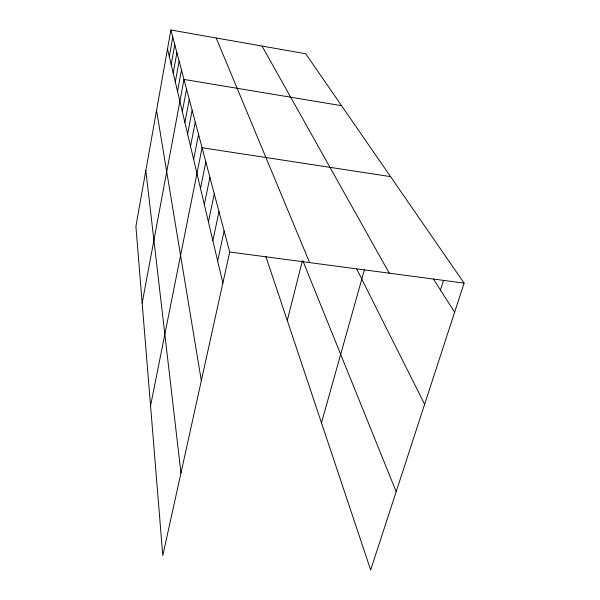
<?xml version="1.0" encoding="UTF-8"?>
<svg xmlns="http://www.w3.org/2000/svg" width="600" height="600" viewBox="0 0 600 600"><rect width="100%" height="100%" fill="white"/><g stroke="black" fill="none" stroke-linecap="round" stroke-linejoin="round"><path stroke-width="0.9" d="M170.88 30L135.9 226.32L162.78 555.533L229.702 252.007L170.88 30L305.692 53.745L464.1 283.118L370.665 570L265.837 256.403M169.297 56.595L172.778 37.178M171.188 64.597L174.78 44.737M173.19 73.043L176.895 52.703M175.297 81.953L179.123 61.117M177.525 91.365L181.477 70.02M142.17 303.097L183.975 79.44L341.565 105.69M182.31 111.593L186.547 89.137M184.882 122.46L189.278 99.427M187.62 134.01L192.173 110.37M190.53 146.303L195.255 122.017M193.627 159.413L198.555 134.445M150.555 405.803L202.072 147.735L390.548 176.625M200.498 188.438L205.853 161.993M204.315 204.555L209.91 177.3M208.417 221.903L214.282 193.808M212.85 240.638L219.007 211.642M217.657 260.933L224.13 230.978M287.272 320.528L302.332 260.933M321.465 422.827L364.545 269.295M440.46 290.025L443.528 280.327M229.702 252.007L464.1 283.118M433.418 278.985L454.62 312.233M262.02 46.05L389.28 273.188M356.46 268.493L424.627 404.317M216.195 37.98L309.623 262.612M302.903 260.888L396.173 491.678M167.498 48.983L222.87 282.975M156.555 110.392L201.322 380.7M145.822 170.618L180.968 473.048"/></g></svg>
